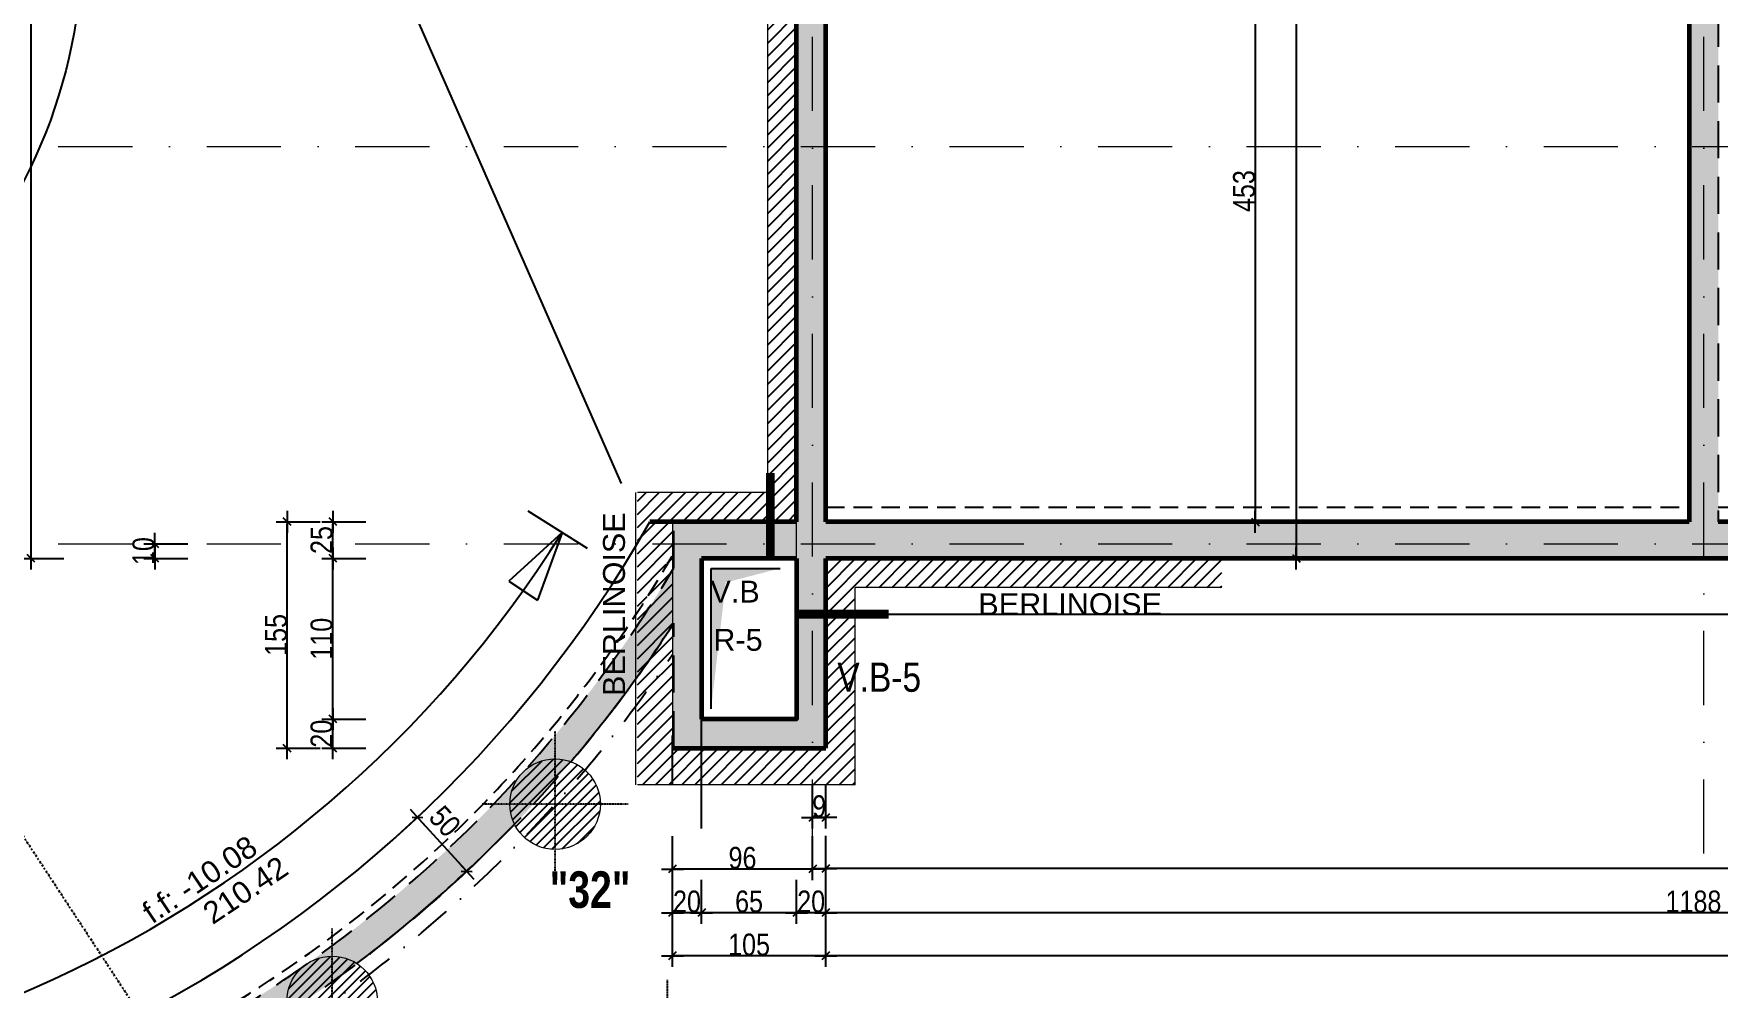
# Model space of a CAD drawing. Header units: millimetres. Extents: x 0 to 26991, y -21919 to -4.
# Drawn here: x 15975 to 17128, y -20469 to -19816 of the extents above; entities that cross this region are included whole.
import ezdxf
from ezdxf.enums import TextEntityAlignment as Align

# ---------------------------------------------------------------- set-up
doc = ezdxf.new("R2010")
doc.units = ezdxf.units.MM
doc.linetypes.add('CACHEX2', pattern=[19.05, 12.7, -6.35])
doc.linetypes.add('TIRETPTX2', pattern=[50.8, 25.4, -12.7, 0, -12.7])
for name, color, linetype in [('01_cote_gen', 4, 'Continuous'), ('01_linteaux', 2, 'Continuous'), ('01_murs_sup', 2, 'CACHEX2'), ('01_poch_murs', 253, 'Continuous'), ('01_texte', 230, 'Continuous'), ('AA_COTES', 2, 'Continuous')]:
    doc.layers.add(name, color=color, linetype=linetype)
for name, color, linetype, lineweight in [('01_murs_coup', 5, 'Continuous', 60), ('01_PIEUX', 5, 'Continuous', 60), ('01_tram_axes', 2, 'TIRETPTX2', 9)]:
    doc.layers.add(name, color=color, linetype=linetype, lineweight=lineweight)
doc.styles.add('ARIAL NA', font='ARIALN.TTF')
doc.styles.add('impact', font='impact.ttf')
doc.styles.add('MATTE_TXT', font='arial.ttf')
doc.styles.add('STYLE2', font='ARIALN.TTF')
doc.dimstyles.new('JB50', dxfattribs={"dimscale": 0.1, "dimtxt": 150, "dimasz": 15, "dimexe": 0.1, "dimexo": 0.1, "dimgap": 0.09, "dimtad": 1, "dimdec": 1, "dimdsep": 46, "dimtxsty": 'STYLE2', "dimblk1": 'BOND_G', "dimblk2": 'BOND_D', "dimsah": 1, "dimcen": 1.5, "dimdle": 0.01, "dimse1": 1, "dimse2": 1, "dimclrd": 4, "dimclre": 2, "dimclrt": 6, "dimazin": 2, "dimtfac": 2.333333, "dimtdec": 1, "dimtix": 1, "dimtmove": 2, "dimatfit": 3, "dimldrblk": 'BOND_G', "dimfxl": 1, "dimtolj": 1, "dimtzin": 0, "dimarcsym": 0})
pattern_1 = [(45, (-1591.7745, -2590.008), (-4.490128, 4.490128), [])]

# ---------------------------------------------------------------- blocks, each defined once
blk = doc.blocks.new('BOND_G')
at = {"layer": 'AA_COTES', "color": 0}
for p, q in [((0, -5), (0, 15)), ((5, 0), (-5, 0)), ((1.77, 1.77), (-1.77, -1.77))]:
    blk.add_line(p, q, dxfattribs=at)
blk = doc.blocks.new('BOND_D')
at = {"layer": 'AA_COTES', "color": 0}
for p, q in [((5, 0), (-5, 0)), ((-1.77, -1.77), (1.77, 1.77)), ((0, 5), (0, -15))]:
    blk.add_line(p, q, dxfattribs=at)
blk = doc.blocks.new('*D1489')
at = {"layer": '01_cote_gen', "color": 4, "lineweight": -2, "transparency": 16777216}
blk.add_line((16179.8, -20283.5), (16179.8, -20176.5), dxfattribs=at)
at = {"layer": 'Defpoints', "color": 0, "transparency": 16777216}
for p in [(16179.8, -20175), (16250.6, -20175), (16202.3, -20285)]:
    blk.add_point(p, dxfattribs=at)
at = {"layer": '01_cote_gen', "color": 4, "lineweight": -2, "transparency": 16777216, "xscale": 1.5, "yscale": 1.5, "zscale": 1.5}
for name, p, rotation in [('BOND_D', (16179.8, -20175), 90), ('BOND_G', (16179.8, -20285), 270)]:
    blk.add_blockref(name, p, dxfattribs=dict(at, rotation=rotation))
at = {"layer": '01_cote_gen', "color": 6, "transparency": 16777216, "insert": (16172.1, -20230), "char_height": 15, "attachment_point": 5, "rotation": 90, "style": 'STYLE2'}
blk.add_mtext('\\A1;110', dxfattribs=at)
blk = doc.blocks.new('*D1490')
at = {"layer": '01_cote_gen', "color": 4, "lineweight": -2, "transparency": 16777216}
blk.add_line((16179.8, -20173.5), (16179.8, -20151.4), dxfattribs=at)
at = {"layer": 'Defpoints', "color": 0, "transparency": 16777216}
for p in [(16179.8, -20149.9), (16218.1, -20149.9), (16250.6, -20175)]:
    blk.add_point(p, dxfattribs=at)
at = {"layer": '01_cote_gen', "color": 4, "lineweight": -2, "transparency": 16777216, "xscale": 1.5, "yscale": 1.5, "zscale": 1.5}
for name, p, rotation in [('BOND_D', (16179.8, -20149.9), 90), ('BOND_G', (16179.8, -20175), 270)]:
    blk.add_blockref(name, p, dxfattribs=dict(at, rotation=rotation))
at = {"layer": '01_cote_gen', "color": 6, "transparency": 16777216, "insert": (16172.1, -20162.4), "char_height": 15, "attachment_point": 5, "rotation": 90, "style": 'STYLE2'}
blk.add_mtext('\\A1;25', dxfattribs=at)
blk = doc.blocks.new('*D1615')
at = {"layer": '01_cote_gen', "color": 4, "lineweight": -2, "transparency": 16777216}
blk.add_line((15943, -20173.5), (15943, -18518.5), dxfattribs=at)
at = {"layer": 'Defpoints', "color": 0, "transparency": 16777216}
for p in [(15943, -18517), (16474, -18517), (16371.8, -20175)]:
    blk.add_point(p, dxfattribs=at)
at = {"layer": '01_cote_gen', "color": 4, "lineweight": -2, "transparency": 16777216, "xscale": 1.5, "yscale": 1.5, "zscale": 1.5}
for name, p, rotation in [('BOND_D', (15943, -18517), 90), ('BOND_G', (15943, -20175), 270)]:
    blk.add_blockref(name, p, dxfattribs=dict(at, rotation=rotation))
at = {"layer": '01_cote_gen', "color": 6, "transparency": 16777216, "insert": (15935.3, -19346), "char_height": 15, "attachment_point": 5, "rotation": 90, "style": 'STYLE2'}
blk.add_mtext('\\A1;1658', dxfattribs=at)
blk = doc.blocks.new('*D1492')
at = {"layer": '01_cote_gen', "color": 4, "lineweight": -2, "transparency": 16777216}
for p, q in [((16057.9, -20163.5), (16057.9, -20162)), ((16057.9, -20165), (16057.9, -20175)), ((16057.9, -20176.5), (16057.9, -20178))]:
    blk.add_line(p, q, dxfattribs=at)
at = {"layer": 'Defpoints', "color": 0, "transparency": 16777216}
for p in [(16070.2, -20165), (16057.9, -20175), (16098.4, -20175)]:
    blk.add_point(p, dxfattribs=at)
at = {"layer": '01_cote_gen', "color": 4, "lineweight": -2, "transparency": 16777216, "xscale": 1.5, "yscale": 1.5, "zscale": 1.5}
for name, p, rotation in [('BOND_G', (16057.9, -20165), 270), ('BOND_D', (16057.9, -20175), 90)]:
    blk.add_blockref(name, p, dxfattribs=dict(at, rotation=rotation))
at = {"layer": '01_cote_gen', "color": 6, "transparency": 16777216, "insert": (16050.2, -20170), "char_height": 15, "attachment_point": 5, "rotation": 90, "style": 'STYLE2'}
blk.add_mtext('\\A1;10', dxfattribs=at)
blk = doc.blocks.new('*D1494')
at = {"layer": '01_cote_gen', "color": 4, "lineweight": -2, "transparency": 16777216}
blk.add_line((15973.2, -20173.5), (15973.2, -19097.4), dxfattribs=at)
at = {"layer": 'Defpoints', "color": 0, "transparency": 16777216}
for p in [(15973.2, -19095.9), (15995.7, -19095.9), (15965.7, -20175)]:
    blk.add_point(p, dxfattribs=at)
at = {"layer": '01_cote_gen', "color": 4, "lineweight": -2, "transparency": 16777216, "xscale": 1.5, "yscale": 1.5, "zscale": 1.5}
for name, p, rotation in [('BOND_D', (15973.2, -19095.9), 90), ('BOND_G', (15973.2, -20175), 270)]:
    blk.add_blockref(name, p, dxfattribs=dict(at, rotation=rotation))
at = {"layer": '01_cote_gen', "color": 6, "transparency": 16777216, "insert": (15965.6, -19635.4), "char_height": 15, "attachment_point": 5, "rotation": 90, "style": 'STYLE2'}
blk.add_mtext('\\A1;1079', dxfattribs=at)
blk = doc.blocks.new('*D1446')
at = {"layer": '01_cote_gen', "color": 4, "lineweight": -2, "transparency": 16777216}
blk.add_line((16515.7, -20352.5), (16509.7, -20352.5), dxfattribs=at)
at = {"layer": 'Defpoints', "color": 0, "transparency": 16777216}
for p in [(16508.2, -20254.2), (16517.2, -20254.2), (16508.2, -20352.5)]:
    blk.add_point(p, dxfattribs=at)
at = {"layer": '01_cote_gen', "color": 4, "lineweight": -2, "transparency": 16777216, "xscale": 1.5, "yscale": 1.5, "zscale": 1.5, "rotation": 180}
blk.add_blockref('BOND_D', (16508.2, -20352.5), dxfattribs=at)
at = {"layer": '01_cote_gen', "color": 4, "lineweight": -2, "transparency": 16777216, "xscale": 1.5, "yscale": 1.5, "zscale": 1.5}
blk.add_blockref('BOND_G', (16517.2, -20352.5), dxfattribs=at)
at = {"layer": '01_cote_gen', "color": 6, "transparency": 16777216, "insert": (16512.7, -20344.8), "char_height": 15, "attachment_point": 5, "style": 'STYLE2'}
blk.add_mtext('\\A1;9', dxfattribs=at)
blk = doc.blocks.new('*D1447')
at = {"layer": '01_cote_gen', "color": 4, "lineweight": -2, "transparency": 16777216}
blk.add_line((16506.7, -20387.7), (16413.7, -20387.7), dxfattribs=at)
at = {"layer": 'Defpoints', "color": 0, "transparency": 16777216}
for p in [(16412.2, -20289.4), (16508.2, -20289.4), (16412.2, -20387.7)]:
    blk.add_point(p, dxfattribs=at)
at = {"layer": '01_cote_gen', "color": 4, "lineweight": -2, "transparency": 16777216, "xscale": 1.5, "yscale": 1.5, "zscale": 1.5, "rotation": 180}
blk.add_blockref('BOND_D', (16412.2, -20387.7), dxfattribs=at)
at = {"layer": '01_cote_gen', "color": 4, "lineweight": -2, "transparency": 16777216, "xscale": 1.5, "yscale": 1.5, "zscale": 1.5}
blk.add_blockref('BOND_G', (16508.2, -20387.7), dxfattribs=at)
at = {"layer": '01_cote_gen', "color": 6, "transparency": 16777216, "insert": (16460.2, -20380.1), "char_height": 15, "attachment_point": 5, "style": 'STYLE2'}
blk.add_mtext('\\A1;96', dxfattribs=at)
blk = doc.blocks.new('*D1448')
at = {"layer": '01_cote_gen', "color": 4, "lineweight": -2, "transparency": 16777216}
blk.add_line((16515.7, -20447.1), (16413.7, -20447.1), dxfattribs=at)
at = {"layer": 'Defpoints', "color": 0, "transparency": 16777216}
for p in [(16412.2, -20374), (16517.2, -20371.5), (16412.2, -20447.1)]:
    blk.add_point(p, dxfattribs=at)
at = {"layer": '01_cote_gen', "color": 4, "lineweight": -2, "transparency": 16777216, "xscale": 1.5, "yscale": 1.5, "zscale": 1.5, "rotation": 180}
blk.add_blockref('BOND_D', (16412.2, -20447.1), dxfattribs=at)
at = {"layer": '01_cote_gen', "color": 4, "lineweight": -2, "transparency": 16777216, "xscale": 1.5, "yscale": 1.5, "zscale": 1.5}
blk.add_blockref('BOND_G', (16517.2, -20447.1), dxfattribs=at)
at = {"layer": '01_cote_gen', "color": 6, "transparency": 16777216, "insert": (16464.7, -20439.5), "char_height": 15, "attachment_point": 5, "style": 'STYLE2'}
blk.add_mtext('\\A1;105', dxfattribs=at)
blk = doc.blocks.new('*D1449')
at = {"layer": '01_cote_gen', "color": 4, "lineweight": -2, "transparency": 16777216}
blk.add_line((16515.7, -20417.6), (16498.7, -20417.6), dxfattribs=at)
at = {"layer": 'Defpoints', "color": 0, "transparency": 16777216}
for p in [(16497.2, -20289.4), (16517.2, -20289.4), (16497.2, -20417.6)]:
    blk.add_point(p, dxfattribs=at)
at = {"layer": '01_cote_gen', "color": 4, "lineweight": -2, "transparency": 16777216, "xscale": 1.5, "yscale": 1.5, "zscale": 1.5, "rotation": 180}
blk.add_blockref('BOND_D', (16497.2, -20417.6), dxfattribs=at)
at = {"layer": '01_cote_gen', "color": 4, "lineweight": -2, "transparency": 16777216, "xscale": 1.5, "yscale": 1.5, "zscale": 1.5}
blk.add_blockref('BOND_G', (16517.2, -20417.6), dxfattribs=at)
at = {"layer": '01_cote_gen', "color": 6, "transparency": 16777216, "insert": (16507.2, -20410), "char_height": 15, "attachment_point": 5, "style": 'STYLE2'}
blk.add_mtext('\\A1;20', dxfattribs=at)
blk = doc.blocks.new('*D1450')
at = {"layer": '01_cote_gen', "color": 4, "lineweight": -2, "transparency": 16777216}
blk.add_line((16495.7, -20417.6), (16433.7, -20417.6), dxfattribs=at)
at = {"layer": 'Defpoints', "color": 0, "transparency": 16777216}
for p in [(16432.2, -20296.6), (16497.2, -20296.6), (16432.2, -20417.6)]:
    blk.add_point(p, dxfattribs=at)
at = {"layer": '01_cote_gen', "color": 4, "lineweight": -2, "transparency": 16777216, "xscale": 1.5, "yscale": 1.5, "zscale": 1.5, "rotation": 180}
blk.add_blockref('BOND_D', (16432.2, -20417.6), dxfattribs=at)
at = {"layer": '01_cote_gen', "color": 4, "lineweight": -2, "transparency": 16777216, "xscale": 1.5, "yscale": 1.5, "zscale": 1.5}
blk.add_blockref('BOND_G', (16497.2, -20417.6), dxfattribs=at)
at = {"layer": '01_cote_gen', "color": 6, "transparency": 16777216, "insert": (16464.7, -20410), "char_height": 15, "attachment_point": 5, "style": 'STYLE2'}
blk.add_mtext('\\A1;65', dxfattribs=at)
blk = doc.blocks.new('*D1451')
at = {"layer": '01_cote_gen', "color": 4, "lineweight": -2, "transparency": 16777216}
blk.add_line((16430.7, -20417.6), (16413.7, -20417.6), dxfattribs=at)
at = {"layer": 'Defpoints', "color": 0, "transparency": 16777216}
for p in [(16412.2, -20289.4), (16432.2, -20303.6), (16412.2, -20417.6)]:
    blk.add_point(p, dxfattribs=at)
at = {"layer": '01_cote_gen', "color": 4, "lineweight": -2, "transparency": 16777216, "xscale": 1.5, "yscale": 1.5, "zscale": 1.5, "rotation": 180}
blk.add_blockref('BOND_D', (16412.2, -20417.6), dxfattribs=at)
at = {"layer": '01_cote_gen', "color": 4, "lineweight": -2, "transparency": 16777216, "xscale": 1.5, "yscale": 1.5, "zscale": 1.5}
blk.add_blockref('BOND_G', (16432.2, -20417.6), dxfattribs=at)
at = {"layer": '01_cote_gen', "color": 6, "transparency": 16777216, "insert": (16422.2, -20410), "char_height": 15, "attachment_point": 5, "style": 'STYLE2'}
blk.add_mtext('\\A1;20', dxfattribs=at)
blk = doc.blocks.new('*D1456')
at = {"layer": '01_cote_gen', "color": 4, "lineweight": -2, "transparency": 16777216}
blk.add_line((18464.7, -20387.4), (16518.7, -20387.4), dxfattribs=at)
at = {"layer": 'Defpoints', "color": 0, "transparency": 16777216}
for p in [(16517.2, -20387.4), (16517.2, -20394.9), (18466.2, -20394.9)]:
    blk.add_point(p, dxfattribs=at)
at = {"layer": '01_cote_gen', "color": 4, "lineweight": -2, "transparency": 16777216, "xscale": 1.5, "yscale": 1.5, "zscale": 1.5, "rotation": 180}
blk.add_blockref('BOND_D', (16517.2, -20387.4), dxfattribs=at)
at = {"layer": '01_cote_gen', "color": 4, "lineweight": -2, "transparency": 16777216, "xscale": 1.5, "yscale": 1.5, "zscale": 1.5}
blk.add_blockref('BOND_G', (18466.2, -20387.4), dxfattribs=at)
at = {"layer": '01_cote_gen', "color": 6, "transparency": 16777216, "insert": (17491.7, -20379.7), "char_height": 15, "attachment_point": 5, "style": 'STYLE2'}
blk.add_mtext('\\A1;1949', dxfattribs=at)
blk = doc.blocks.new('*D1474')
at = {"layer": '01_cote_gen', "color": 4, "lineweight": -2, "transparency": 16777216}
blk.add_line((17703.7, -20417.6), (16518.7, -20417.6), dxfattribs=at)
at = {"layer": 'Defpoints', "color": 0, "transparency": 16777216}
for p in [(16517.2, -20289.4), (17705.2, -20395.1), (16517.2, -20417.6)]:
    blk.add_point(p, dxfattribs=at)
at = {"layer": '01_cote_gen', "color": 4, "lineweight": -2, "transparency": 16777216, "xscale": 1.5, "yscale": 1.5, "zscale": 1.5, "rotation": 180}
blk.add_blockref('BOND_D', (16517.2, -20417.6), dxfattribs=at)
at = {"layer": '01_cote_gen', "color": 4, "lineweight": -2, "transparency": 16777216, "xscale": 1.5, "yscale": 1.5, "zscale": 1.5}
blk.add_blockref('BOND_G', (17705.2, -20417.6), dxfattribs=at)
at = {"layer": '01_cote_gen', "color": 6, "transparency": 16777216, "insert": (17111.2, -20410), "char_height": 15, "attachment_point": 5, "style": 'STYLE2'}
blk.add_mtext('\\A1;1188', dxfattribs=at)
blk = doc.blocks.new('*D1475')
at = {"layer": '01_cote_gen', "color": 4, "lineweight": -2, "transparency": 16777216}
blk.add_line((19922.2, -20447.1), (16518.7, -20447.1), dxfattribs=at)
at = {"layer": 'Defpoints', "color": 0, "transparency": 16777216}
for p in [(16517.2, -20425.1), (16517.2, -20447.1), (19923.7, -20469.1)]:
    blk.add_point(p, dxfattribs=at)
at = {"layer": '01_cote_gen', "color": 4, "lineweight": -2, "transparency": 16777216, "xscale": 1.5, "yscale": 1.5, "zscale": 1.5, "rotation": 180}
blk.add_blockref('BOND_D', (16517.2, -20447.1), dxfattribs=at)
at = {"layer": '01_cote_gen', "color": 4, "lineweight": -2, "transparency": 16777216, "xscale": 1.5, "yscale": 1.5, "zscale": 1.5}
blk.add_blockref('BOND_G', (19923.7, -20447.1), dxfattribs=at)
at = {"layer": '01_cote_gen', "color": 6, "transparency": 16777216, "insert": (18220.5, -20439.5), "char_height": 15, "attachment_point": 5, "style": 'STYLE2'}
blk.add_mtext('\\A1;3406.5', dxfattribs=at)
blk = doc.blocks.new('*D1553')
at = {"layer": '01_cote_gen', "color": 4, "lineweight": -2, "transparency": 16777216}
blk.add_line((16811.2, -19698.5), (16811.2, -20148.5), dxfattribs=at)
at = {"layer": 'Defpoints', "color": 0, "transparency": 16777216}
for p in [(16839.6, -19697), (16811.2, -20150), (16814, -20150)]:
    blk.add_point(p, dxfattribs=at)
at = {"layer": '01_cote_gen', "color": 4, "lineweight": -2, "transparency": 16777216, "xscale": 1.5, "yscale": 1.5, "zscale": 1.5}
for name, p, rotation in [('BOND_G', (16811.2, -19697), 90), ('BOND_D', (16811.2, -20150), 270)]:
    blk.add_blockref(name, p, dxfattribs=dict(at, rotation=rotation))
at = {"layer": '01_cote_gen', "color": 6, "transparency": 16777216, "insert": (16803.6, -19923.5), "char_height": 15, "attachment_point": 5, "rotation": 90, "style": 'STYLE2'}
blk.add_mtext('\\A1;453', dxfattribs=at)
blk = doc.blocks.new('*D1554')
at = {"layer": '01_cote_gen', "color": 4, "lineweight": -2, "transparency": 16777216}
blk.add_line((16839.3, -18518.5), (16839.3, -20173.5), dxfattribs=at)
at = {"layer": 'Defpoints', "color": 0, "transparency": 16777216}
for p in [(16855.6, -18517), (16802.2, -20175), (16839.3, -20175)]:
    blk.add_point(p, dxfattribs=at)
at = {"layer": '01_cote_gen', "color": 4, "lineweight": -2, "transparency": 16777216, "xscale": 1.5, "yscale": 1.5, "zscale": 1.5}
for name, p, rotation in [('BOND_G', (16839.3, -18517), 90), ('BOND_D', (16839.3, -20175), 270)]:
    blk.add_blockref(name, p, dxfattribs=dict(at, rotation=rotation))
at = {"layer": '01_cote_gen', "color": 6, "transparency": 16777216, "insert": (16831.6, -19377.6), "char_height": 15, "attachment_point": 5, "rotation": 90, "style": 'STYLE2'}
blk.add_mtext('\\A1;1658', dxfattribs=at)
blk = doc.blocks.new('*D1624')
at = {"layer": '01_cote_gen', "color": 4, "lineweight": -2, "transparency": 16777216}
blk.add_line((16148.5, -20303.5), (16148.5, -20151.4), dxfattribs=at)
at = {"layer": 'Defpoints', "color": 0, "transparency": 16777216}
for p in [(16148.5, -20149.9), (16412.2, -20149.9), (16412.2, -20305)]:
    blk.add_point(p, dxfattribs=at)
at = {"layer": '01_cote_gen', "color": 4, "lineweight": -2, "transparency": 16777216, "xscale": 1.5, "yscale": 1.5, "zscale": 1.5}
for name, p, rotation in [('BOND_D', (16148.5, -20149.9), 90), ('BOND_G', (16148.5, -20305), 270)]:
    blk.add_blockref(name, p, dxfattribs=dict(at, rotation=rotation))
at = {"layer": '01_cote_gen', "color": 6, "transparency": 16777216, "insert": (16140.9, -20227.4), "char_height": 15, "attachment_point": 5, "rotation": 90, "style": 'STYLE2'}
blk.add_mtext('\\A1;155', dxfattribs=at)
blk = doc.blocks.new('*D1625')
at = {"layer": '01_cote_gen', "color": 4, "lineweight": -2, "transparency": 16777216}
blk.add_line((16179.8, -20303.5), (16179.8, -20286.5), dxfattribs=at)
at = {"layer": 'Defpoints', "color": 0, "transparency": 16777216}
for p in [(16179.8, -20285), (16464.7, -20285), (16464.7, -20305)]:
    blk.add_point(p, dxfattribs=at)
at = {"layer": '01_cote_gen', "color": 4, "lineweight": -2, "transparency": 16777216, "xscale": 1.5, "yscale": 1.5, "zscale": 1.5}
for name, p, rotation in [('BOND_D', (16179.8, -20285), 90), ('BOND_G', (16179.8, -20305), 270)]:
    blk.add_blockref(name, p, dxfattribs=dict(at, rotation=rotation))
at = {"layer": '01_cote_gen', "color": 6, "transparency": 16777216, "insert": (16172.1, -20295), "char_height": 15, "attachment_point": 5, "rotation": 90, "style": 'STYLE2'}
blk.add_mtext('\\A1;20', dxfattribs=at)
blk = doc.blocks.new('*D1800')
at = {"layer": '01_cote_gen', "color": 4, "lineweight": -2, "ltscale": 3, "transparency": 16777216}
blk.add_line((16238.7, -20353.4), (16270.4, -20388.1), dxfattribs=at)
at = {"layer": 'Defpoints', "color": 0, "ltscale": 3, "transparency": 16777216}
for p in [(16228.8, -20360.5), (16271.4, -20389.2), (16262.5, -20397.4)]:
    blk.add_point(p, dxfattribs=at)
at = {"layer": '01_cote_gen', "color": 4, "lineweight": -2, "ltscale": 3, "transparency": 16777216, "xscale": 1.5, "yscale": 1.5, "zscale": 1.5}
for name, p, rotation in [('BOND_G', (16237.7, -20352.3), 132.3979112276313), ('BOND_D', (16271.4, -20389.2), 312.3979112276313)]:
    blk.add_blockref(name, p, dxfattribs=dict(at, rotation=rotation))
at = {"layer": '01_cote_gen', "color": 6, "ltscale": 3, "transparency": 16777216, "insert": (16256.5, -20355), "char_height": 15, "attachment_point": 5, "rotation": 312.3979, "style": 'STYLE2'}
blk.add_mtext('\\A1;50', dxfattribs=at)

msp = doc.modelspace()

# ---------------------------------------------------------------- hatches: boundary and pattern name
at = {"layer": '01_murs_sup'}
h = msp.add_hatch(dxfattribs=at)
h.set_pattern_fill('DASH', color=256, scale=2.5, angle=135)
h.set_pattern_definition([(135, (-53.299, 4582.9386), (-11.2253202, 9e-16), [7.9375, -7.9375])])
h.paths.add_polyline_path([(16702.22, -17921.97), (16121.62, -17921.97, 0.3086562), (14990.88, -18752.71), (14784.2, -19435.8, 0.8815934), (16413.22, -20219.3), (16413.22, -20305), (16517.22, -20305), (16517.22, -20174.96), (17705.22, -20174.96), (17705.22, -19646.96), (17685.22, -19646.96), (17685.22, -20149.96), (17128.22, -20149.96), (17128.22, -19646.96), (17108.22, -19646.96), (17108.22, -20149.96), (16517.22, -20149.96), (16517.22, -19646.98), (16497.22, -19646.98), (16497.22, -20149.96), (16413.22, -20149.96), (16413.22, -20181.42, -0.8977307), (14803.26, -19441.87), (15009.9, -18758.93, -0.3084793), (16121.97, -17941.97), (16702.22, -17941.97)])
h.paths.add_polyline_path([(16497.22, -20175), (16497.22, -20285), (16433.22, -20285), (16433.22, -20175)], flags=16)
at = {"layer": '01_poch_murs'}
h = msp.add_hatch(dxfattribs=at)
h.set_pattern_fill('ANSI31', color=256, scale=2)
h.set_pattern_definition(pattern_1)
h.paths.add_polyline_path([(16497.22, -19646.96), (16480.4, -19608.7), (16477.22, -19608.7), (16477.22, -19751.32), (16497.22, -19751.32)])
h.paths.add_polyline_path([(16497.22, -19751.32), (16477.22, -19751.32), (16477.22, -19890.67), (16497.22, -19890.67)])
h.paths.add_polyline_path([(16497.22, -19890.67), (16477.22, -19890.67), (16477.22, -20129.92), (16388.22, -20129.92), (16388.22, -20162.67), (16412.22, -20162.67), (16412.22, -20149.92), (16497.22, -20149.92)])
edge = h.paths.add_edge_path()
edge.add_line((16412.22, -20171.55), (16412.22, -20162.67))
edge.add_line((16412.22, -20162.67), (16388.22, -20162.67))
edge.add_line((16388.22, -20162.67), (16388.22, -20211.83))
edge.add_arc((16084.39, -20003.51), 368.39, 325.56277, 332.85994)
edge = h.paths.add_edge_path()
edge.add_arc((15647.71, -19743.31), 876.29, 327.67834, 330.74437, ccw=False)
edge.add_line((16388.22, -20211.83), (16388.22, -20255.94))
edge.add_arc((16108.8, -20046.89), 348.96, 323.19803, 330.39892)
edge.add_line((16412.22, -20219.27), (16412.22, -20171.55))
h = msp.add_hatch(color=256, dxfattribs=at)
h.dxf.hatch_style = 1
h.paths.add_polyline_path([(17705.22, -19726.96), (17685.22, -19726.96), (17685.22, -20149.96), (17128.22, -20149.96), (17128.22, -19726.96), (17108.22, -19726.96), (17108.22, -20149.96), (16517.22, -20149.96), (16517.22, -19726.96), (16497.22, -19726.96), (16497.22, -20149.92), (16497.22, -20174.96), (16497.28, -20174.96), (16497.22, -20284.96), (16433.22, -20284.96), (16432.22, -20284.96), (16432.22, -20174.96), (16497.22, -20174.96), (16497.22, -20149.92), (16412.22, -20149.92), (16412.22, -20304.96), (16517.22, -20304.96), (16517.22, -20174.96), (17705.22, -20174.96)])
h = msp.add_hatch(dxfattribs=at)
h.set_pattern_fill('ANSI31', color=256, scale=2)
h.set_pattern_definition(pattern_1)
edge = h.paths.add_edge_path()
edge.add_line((16509.17, -20304.96), (16412.22, -20304.96))
edge.add_line((16412.22, -20304.96), (16412.22, -20239.24))
edge.add_arc((16117.88, -20065.19), 341.95, 322.2398, 329.40271, ccw=False)
edge.add_line((16388.22, -20274.59), (16388.22, -20329.96))
edge.add_line((16388.22, -20329.96), (16509.17, -20329.96))
edge.add_line((16509.17, -20329.96), (16509.17, -20304.96))
edge = h.paths.add_edge_path()
edge.add_line((16412.22, -20239.24), (16412.22, -20219.27))
edge.add_arc((16108.8, -20046.89), 348.96, 323.19803, 330.39892, ccw=False)
edge.add_line((16388.22, -20255.94), (16388.22, -20274.59))
edge.add_arc((16117.88, -20065.19), 341.95, 322.2398, 329.40271)
edge = h.paths.add_edge_path()
edge.add_line((16412.22, -20219.27), (16412.22, -20171.55))
edge.add_arc((16084.39, -20003.51), 368.39, 325.56277, 332.85994, ccw=False)
edge.add_line((16388.22, -20211.83), (16388.22, -20255.94))
edge.add_arc((16108.8, -20046.89), 348.96, 323.19803, 330.39892)
h.paths.add_polyline_path([(16537.22, -20194.92), (16788.4, -20194.92), (16788.4, -20174.92), (16517.22, -20174.92), (16517.22, -20304.96), (16509.17, -20304.96), (16509.17, -20329.96), (16537.22, -20329.96)])
h = msp.add_hatch(dxfattribs=at)
h.set_pattern_fill('ANSI31', color=256, scale=1.5)
h.set_pattern_definition([(45, (-1876.803, -11639.951), (-3.367596, 3.367596), [])])
h.paths.add_polyline_path([(16331.89, -20312.22, 0.4142136), (16300.89, -20343.22), (16331.89, -20343.22)])
h.paths.add_polyline_path([(16331.89, -20343.22), (16300.89, -20343.22, 0.4142136), (16331.89, -20374.22)])
h.paths.add_polyline_path([(16331.89, -20312.22), (16331.89, -20343.22), (16362.89, -20343.22, 0.4142136)])
h.paths.add_polyline_path([(16362.89, -20343.22), (16331.89, -20343.22), (16331.89, -20374.22, 0.4142136)])
h = msp.add_hatch(dxfattribs=at)
h.set_pattern_fill('ANSI31', color=256, scale=1.5)
h.set_pattern_definition([(45, (-2029.4336, -11775.0574), (-3.367596, 3.367596), [])])
h.paths.add_polyline_path([(16179.26, -20447.33, 0.4142136), (16148.26, -20478.33), (16179.26, -20478.33)])
h.paths.add_polyline_path([(16179.26, -20478.33), (16148.26, -20478.33, 0.4142136), (16179.26, -20509.33)])
h.paths.add_polyline_path([(16179.26, -20447.33), (16179.26, -20478.33), (16210.26, -20478.33, 0.4142136)])
h.paths.add_polyline_path([(16210.26, -20478.33), (16179.26, -20478.33), (16179.26, -20509.33, 0.4142136)])

# ---------------------------------------------------------------- linework, layer by layer
at = {"layer": '01_cote_gen'}
for p, q in [((16432.22, -20359.89), (16432.22, -20268.33)), ((16412.22, -20330), (16412.22, -20296.15))]:
    msp.add_line(p, q, dxfattribs=at)
at = {"layer": '01_linteaux', "linetype": 'TIRETPTX2', "ltscale": 0.05}
msp.add_line((15727.14, -19998.2), (16094.64, -20558.7), dxfattribs=at)
at = {"layer": '01_linteaux', "color": 253}
for p, q in [((16438.75, -20277.98), (16438.75, -20181.8)), ((16438.75, -20181.8), (16486.09, -20181.8))]:
    msp.add_line(p, q, dxfattribs=at)
at = {"layer": '01_linteaux', "linetype": 'TIRETPTX2', "ltscale": 0.01}
for p, q in [((16331.89, -20393.22), (16331.89, -20293.22)), ((16381.89, -20343.22), (16281.89, -20343.22)), ((16179.26, -20528.33), (16179.26, -20428.33)), ((16408.62, -20463.56), (16408.62, -20619.27))]:
    msp.add_line(p, q, dxfattribs=at)
at = {"layer": '01_linteaux'}
msp.add_circle((15648.21, -19751.32), 360, dxfattribs=at)
at = {"layer": '01_linteaux', "linetype": 'TIRETPTX2'}
msp.add_arc((15648.21, -19724.62), 922, 186.43891, 325.96034, dxfattribs=at)
at = {"layer": '01_linteaux', "linetype": 'CACHEX2'}
msp.add_arc((15648.21, -19724.62), 886, 190.7667, 329.57809, dxfattribs=at)
at = {"layer": '01_linteaux'}
for radius, start, end in [(861, 190.90223, 330.39894), (911, 319.67328, 326.99847), (911, 306.98025, 316.0493)]:
    msp.add_arc((15648.21, -19724.62), radius, start, end, dxfattribs=at)
at = {"layer": '01_linteaux', "color": 253}
for points in [[(16438.75, -20277.98), (16438.75, -20181.8), (16448.72, -20191.45)], [(16438.75, -20181.8), (16486.09, -20181.8), (16448.72, -20191.45)]]:
    msp.add_solid(points, dxfattribs=at)
at = {"layer": '01_murs_coup', "linetype": 'Continuous', "lineweight": 5}
for p, q in [((16477.22, -19115.92), (16477.22, -20129.92)), ((16497.22, -20284.96), (16497.22, -19646.96)), ((16497.22, -20284.96), (16497.22, -19646.98)), ((16387.22, -20329.96), (16387.22, -20129.92)), ((16477.22, -20129.92), (16388.22, -20129.92)), ((16412.22, -20149.92), (16412.22, -20304.96)), ((16537.22, -20329.96), (16537.22, -20194.92)), ((16788.4, -20194.92), (16537.22, -20194.92)), ((16433.22, -20284.96), (16497.22, -20284.96)), ((16433.22, -20284.96), (16497.22, -20284.96)), ((16413.22, -20304.96), (16517.22, -20304.96)), ((16413.22, -20304.96), (16517.22, -20304.96)), ((16537.22, -20329.96), (16388.22, -20329.96))]:
    msp.add_line(p, q, dxfattribs=at)
at = {"layer": '01_murs_coup'}
for p, q in [((16497.22, -20149.92), (16497.22, -19215.92)), ((16517.22, -20149.96), (16517.23, -19215.92)), ((17108.22, -19646.96), (17108.22, -20149.96)), ((17108.22, -19646.96), (17108.22, -20149.96)), ((16497.22, -20149.92), (16396.83, -20149.92)), ((17108.22, -20149.96), (16517.22, -20149.96)), ((17108.22, -20149.96), (16517.22, -20149.96)), ((17685.22, -20149.96), (17128.22, -20149.96)), ((17685.22, -20149.96), (17128.22, -20149.96)), ((16497.22, -20174.96), (16432.22, -20174.96)), ((16432.22, -20174.96), (16432.22, -20284.96)), ((16517.22, -20304.96), (16517.22, -20174.96)), ((16517.22, -20304.96), (16517.22, -20174.96)), ((17705.22, -20174.96), (16517.22, -20174.96)), ((16517.22, -20304.96), (16517.22, -20174.96)), ((16517.22, -20304.96), (16517.22, -20174.96)), ((17705.22, -20174.96), (16517.22, -20174.96)), ((16497.22, -20284.96), (16432.22, -20284.96)), ((16412.22, -20304.96), (16517.22, -20304.96)), ((16412.22, -20304.96), (16517.22, -20304.96)), ((16412.22, -20304.96), (16517.22, -20304.96)), ((16412.22, -20304.96), (16517.22, -20304.96)), ((16412.22, -20304.96), (16516.22, -20304.96))]:
    msp.add_line(p, q, dxfattribs=at)
msp.add_lwpolyline([(16497.22, -20174.96), (16497.22, -20284.96), (16432.22, -20284.96)], dxfattribs=at)
at = {"layer": '01_murs_sup', "ltscale": 2}
for p, q in [((16497.22, -20149.96), (16497.22, -19646.98)), ((16517.22, -19646.98), (16517.22, -20149.96)), ((17108.22, -20149.96), (17108.22, -19646.96)), ((17128.22, -19646.96), (17128.22, -20149.96)), ((16413.22, -20181.42), (16413.22, -20149.96)), ((16413.22, -20149.96), (16497.22, -20149.96)), ((16517.22, -20149.96), (17108.22, -20149.96)), ((17128.22, -20149.96), (17685.22, -20149.96)), ((16433.22, -20175), (16497.22, -20175)), ((16433.22, -20285), (16433.22, -20175)), ((16497.22, -20175), (16497.22, -20285)), ((16517.22, -20174.96), (16517.22, -20304.96)), ((17705.22, -20174.96), (16517.22, -20174.96)), ((16517.22, -20174.96), (16517.22, -20305)), ((16413.22, -20305), (16413.22, -20219.3)), ((16497.22, -20285), (16433.22, -20285)), ((16517.22, -20305), (16413.22, -20305))]:
    msp.add_line(p, q, dxfattribs=at)
at = {"layer": '01_murs_sup'}
for p, q in [((16517.22, -20139.96), (17108.22, -20139.96)), ((17128.22, -20139.96), (17705.22, -20139.96))]:
    msp.add_line(p, q, dxfattribs=at)
at = {"layer": '01_murs_sup', "ltscale": 2}
for radius, start, end in [(911.01, 161.51576, 327.11251), (891.01, 161.49731, 329.1585)]:
    msp.add_arc((15648.21, -19724.63), radius, start, end, dxfattribs=at)
at = {"layer": '01_PIEUX', "linetype": 'Continuous', "lineweight": 5}
for centre in [(16331.89, -20343.22), (16179.26, -20478.33)]:
    msp.add_circle(centre, 31, dxfattribs=at)
at = {"layer": '01_poch_murs', "ltscale": 3}
for p, q in [((16497.22, -20174.96), (16433.22, -20174.92)), ((16497.22, -20284.96), (16497.28, -20174.96)), ((16433.22, -20284.96), (16497.22, -20284.96))]:
    msp.add_line(p, q, dxfattribs=at)
at = {"layer": '01_texte'}
for p, q in [((16116.95, -19532.02), (16377.22, -20123.8)), ((16354.09, -20168.2), (16313.52, -20142.71)), ((16336.65, -20157.24), (16300.25, -20190.5)), ((16336.65, -20157.24), (16319.91, -20203.62)), ((16300.25, -20190.5), (16319.91, -20203.62)), ((16497.44, -20213.16), (18613.44, -20213.16))]:
    msp.add_line(p, q, dxfattribs=at)
at = {"layer": '01_texte', "const_width": 6}
for points in [[(16479.31, -20174.96), (16479.31, -20116.56)], [(16497.44, -20213.16), (16560.33, -20213.16)]]:
    msp.add_lwpolyline(points, dxfattribs=at)
at = {"layer": '01_texte'}
msp.add_arc((15648.21, -19724.62), 813.09, 191.17929, 327.85467, dxfattribs=at)
at = {"layer": '01_tram_axes', "color": 253, "ltscale": 2}
for p, q in [((16508.22, -20377.12), (16508.22, -17835.37)), ((17118.22, -20377.12), (17118.22, -17835.37)), ((14466.2, -19892.96), (21640.16, -19892.96)), ((14466.2, -20164.96), (21640.16, -20164.96))]:
    msp.add_line(p, q, dxfattribs=at)

# ---------------------------------------------------------------- texts
at = {"layer": '01_texte', "style": 'MATTE_TXT'}
for s, rotation, p in [('BERLINOISE', 90, (16379.73, -20269.19)), ('f.f: -10.08', 33.8763, (16056.03, -20425.61)), ('210.42', 33.8763, (16097.47, -20426.12))]:
    msp.add_text(s, height=15, rotation=rotation, dxfattribs=at).set_placement(p)
at = {"layer": '01_texte'}
for s, height, style, p in [('V.B', 15, 'MATTE_TXT', (16438.23, -20205.23)), ('BERLINOISE', 15, 'MATTE_TXT', (16621.63, -20213.87)), ('R-5', 15, 'MATTE_TXT', (16440.23, -20238.23)), ('V.B-5', 20, 'ARIAL NA', (16525.16, -20266.31))]:
    msp.add_text(s, height=height, dxfattribs=dict(at, style=style)).set_placement(p)
at = {"layer": '01_texte', "style": 'impact'}
msp.add_text('"32"', height=25, rotation=0, dxfattribs=at).set_placement((16355.85, -20421.76), align=Align.BOTTOM_CENTER)

# ---------------------------------------------------------------- dimensions: what is measured, and where the dimension line sits
at = {"layer": '01_cote_gen', "color": 253}
for base, p1, p2, picture, middle in [((15942.96, -18516.96), (16371.83, -20174.96), (16474.04, -18516.96), '*D1615', (15935.29, -19345.96)), ((16179.75, -20149.92), (16250.62, -20174.96), (16218.12, -20149.92), '*D1490', (16172.08, -20162.44)), ((16057.88, -20174.96), (16070.21, -20164.96), (16098.41, -20174.96), '*D1492', (16050.21, -20169.96)), ((16179.75, -20174.96), (16202.25, -20284.96), (16250.62, -20174.96), '*D1489', (16172.08, -20229.96))]:
    dim = msp.add_linear_dim(base=base, p1=p1, p2=p2, angle=90, dimstyle='JB50', dxfattribs=at)
    dim.commit()
    dim.dimension.update_dxf_attribs({"geometry": picture, "text_midpoint": middle})
at = {"layer": '01_cote_gen'}
dim = msp.add_linear_dim(base=(16839.28, -20174.95), p1=(16855.58, -18516.96), p2=(16802.22, -20174.95), angle=90, dimstyle='JB50', dxfattribs=at)
dim.commit()
dim.dimension.update_dxf_attribs({"geometry": '*D1554', "text_midpoint": (16831.62, -19377.65), "dimtype": 160})
for base, p1, p2, picture, middle in [((15973.23, -19095.92), (15965.73, -20174.96), (15995.73, -19095.92), '*D1494', (15965.56, -19635.44)), ((16811.22, -20149.96), (16839.61, -19696.96), (16813.97, -20149.96), '*D1553', (16803.55, -19923.46)), ((16148.54, -20149.92), (16412.22, -20304.96), (16412.22, -20149.92), '*D1624', (16140.87, -20227.44)), ((16179.75, -20284.96), (16464.72, -20304.96), (16464.72, -20284.96), '*D1625', (16172.08, -20294.96))]:
    dim = msp.add_linear_dim(base=base, p1=p1, p2=p2, angle=90, dimstyle='JB50', dxfattribs=at)
    dim.commit()
    dim.dimension.update_dxf_attribs({"geometry": picture, "text_midpoint": middle})
for base, p1, p2, picture, middle in [((16508.22, -20352.5), (16517.22, -20254.16), (16508.22, -20254.16), '*D1446', (16512.72, -20344.84)), ((16412.22, -20387.73), (16508.22, -20289.38), (16412.22, -20289.38), '*D1447', (16460.22, -20380.06)), ((16412.22, -20417.62), (16432.22, -20303.6), (16412.22, -20289.38), '*D1451', (16422.22, -20409.95)), ((16432.22, -20417.62), (16497.22, -20296.61), (16432.22, -20296.61), '*D1450', (16464.72, -20409.95)), ((16497.22, -20417.62), (16517.22, -20289.38), (16497.22, -20289.38), '*D1449', (16507.22, -20409.95)), ((16517.22, -20417.62), (17705.22, -20395.12), (16517.22, -20289.38), '*D1474', (17111.22, -20409.95)), ((16517.22, -20387.37), (18466.22, -20394.87), (16517.22, -20394.87), '*D1456', (17491.72, -20379.7)), ((16412.22, -20447.13), (16517.22, -20371.47), (16412.22, -20374.04), '*D1448', (16464.72, -20439.46)), ((16517.22, -20447.13), (19923.72, -20469.08), (16517.22, -20425.12), '*D1475', (18220.47, -20439.46))]:
    dim = msp.add_linear_dim(base=base, p1=p1, p2=p2, dimstyle='JB50', dxfattribs=at)
    dim.commit()
    dim.dimension.update_dxf_attribs({"geometry": picture, "text_midpoint": middle})
at = {"layer": '01_cote_gen', "ltscale": 3}
dim = msp.add_linear_dim(base=(16271.38, -20389.24), p1=(16228.76, -20360.45), p2=(16262.47, -20397.38), angle=312.39791, dimstyle='JB50', dxfattribs=at)
dim.commit()
dim.dimension.update_dxf_attribs({"geometry": '*D1800', "text_midpoint": (16256.53, -20355.01), "dimtype": 161})

doc.saveas('drawing.dxf')
